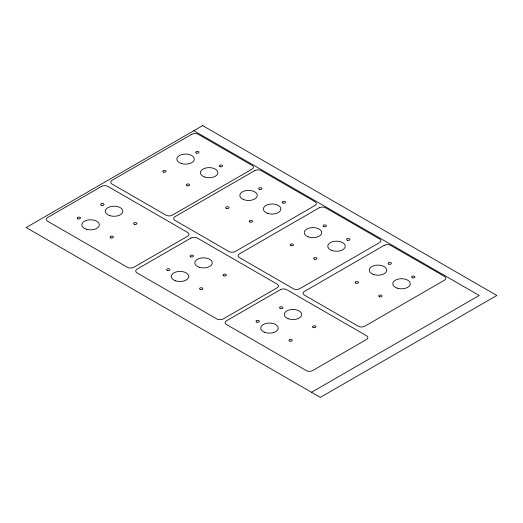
<?xml version="1.0" encoding="UTF-8"?>
<svg xmlns="http://www.w3.org/2000/svg" width="523" height="523" viewBox="0 0 523 523"><rect width="100%" height="100%" fill="white"/><g stroke="black" fill="none" stroke-linecap="round" stroke-linejoin="round"><path stroke-width="0.78" d="M311.512 392.283L479.199 295.469L193.837 130.717M202.663 125.625L26.15 227.531L320.338 397.375L496.85 295.469L202.663 125.625M101.455 186.43L47.619 217.516A4.57 2.641 0 0 0 47.619 221.249L127.351 267.286A4.57 2.641 0 0 0 133.823 267.286L187.659 236.2A4.57 2.641 0 0 0 187.659 232.467L107.928 186.43A4.57 2.641 0 0 0 101.455 186.43M191.778 134.287L112.046 180.317A4.57 2.641 0 0 0 112.046 184.05L165.883 215.136A4.57 2.641 0 0 0 172.355 215.136L252.086 169.106A4.57 2.641 0 0 0 252.086 165.366L198.25 134.287A4.57 2.641 0 0 0 191.778 134.287M254.734 170.635L175.002 216.666A4.57 2.641 0 0 0 175.002 220.399L228.839 251.485A4.57 2.641 0 0 0 235.311 251.485L315.042 205.454A4.57 2.641 0 0 0 315.042 201.715L261.206 170.635A4.57 2.641 0 0 0 254.734 170.635M190.895 238.07L137.059 269.149A4.57 2.641 0 0 0 137.059 272.888L216.79 318.919A4.57 2.641 0 0 0 223.262 318.919L277.098 287.84A4.57 2.641 0 0 0 277.098 284.1L197.367 238.07A4.57 2.641 0 0 0 190.895 238.07M319.161 207.827L239.429 253.864A4.57 2.641 0 0 0 239.436 257.597L293.272 288.683A4.57 2.641 0 0 0 299.744 288.683L379.476 242.652A4.57 2.641 0 0 0 379.476 238.913L325.633 207.827A4.57 2.641 0 0 0 319.167 207.827M280.335 289.709L226.498 320.789A4.57 2.641 0 0 0 226.498 324.528L306.23 370.559A4.57 2.641 0 0 0 312.702 370.559L366.538 339.473A4.57 2.641 0 0 0 366.538 335.74L286.807 289.709A4.57 2.641 0 0 0 280.335 289.709M384.183 245.365L304.451 291.403A4.57 2.641 0 0 0 304.451 295.135L358.288 326.221A4.57 2.641 0 0 0 364.76 326.221L444.491 280.184A4.57 2.641 0 0 0 444.491 276.451L390.655 245.365A4.57 2.641 0 0 0 384.183 245.365M187.123 185.73A1.667 0.961 0 0 0 189.62 184.9A1.667 0.961 0 0 0 187.123 184.07A1.667 0.961 0 0 0 187.123 185.73M163.588 172.145A1.667 0.961 0 0 0 166.085 171.309A1.667 0.961 0 0 0 163.588 170.478A1.667 0.961 0 0 0 163.588 172.145M181.233 163.451A8.734 5.047 0 0 0 194.334 159.084A8.734 5.047 0 0 0 181.233 154.716A8.734 5.047 0 0 0 181.233 163.451M204.768 177.042A8.734 5.047 0 0 0 217.869 172.668A8.734 5.047 0 0 0 204.768 168.301A8.734 5.047 0 0 0 204.768 177.042M196.432 153.082A1.667 0.961 0 0 0 199.028 152.356A1.667 0.961 0 0 0 196.641 151.422A1.667 0.961 0 0 0 196.432 153.082M220.072 166.706A1.667 0.961 0 0 0 222.569 165.876A1.667 0.961 0 0 0 220.072 165.046A1.667 0.961 0 0 0 220.072 166.706M134.457 224.289A1.667 0.961 0 0 0 136.954 223.458A1.667 0.961 0 0 0 134.457 222.628A1.667 0.961 0 0 0 134.457 224.289M110.922 237.88A1.667 0.961 0 0 0 113.419 237.05A1.667 0.961 0 0 0 110.922 236.213A1.667 0.961 0 0 0 110.922 237.88M86.203 229.185A8.734 5.047 0 0 0 99.305 224.818A8.734 5.047 0 0 0 86.203 220.451A8.734 5.047 0 0 0 86.203 229.185M109.738 215.6A8.734 5.047 0 0 0 122.84 211.227A8.734 5.047 0 0 0 109.738 206.86A8.734 5.047 0 0 0 109.738 215.6M77.973 218.856A1.667 0.961 0 0 0 80.47 218.026A1.667 0.961 0 0 0 77.973 217.189A1.667 0.961 0 0 0 77.973 218.856M101.403 205.232A1.667 0.961 0 0 0 103.999 204.506A1.667 0.961 0 0 0 101.612 203.571A1.667 0.961 0 0 0 101.403 205.232M223.896 275.928A1.667 0.961 0 0 0 226.394 275.098A1.667 0.961 0 0 0 223.896 274.261A1.667 0.961 0 0 0 223.896 275.928M200.361 289.513A1.667 0.961 0 0 0 202.859 288.683A1.667 0.961 0 0 0 200.361 287.853A1.667 0.961 0 0 0 200.361 289.513M175.643 280.825A8.734 5.047 0 0 0 188.744 276.458A8.734 5.047 0 0 0 175.643 272.084A8.734 5.047 0 0 0 175.643 280.825M199.178 267.233A8.734 5.047 0 0 0 212.279 262.866A8.734 5.047 0 0 0 199.178 258.499A8.734 5.047 0 0 0 199.178 267.233M167.412 270.496A1.667 0.961 0 0 0 169.91 269.659A1.667 0.961 0 0 0 167.412 268.829A1.667 0.961 0 0 0 167.412 270.496M190.843 256.871A1.667 0.961 0 0 0 193.438 256.139A1.667 0.961 0 0 0 191.052 255.211A1.667 0.961 0 0 0 190.843 256.871M280.282 308.505A1.667 0.961 0 0 0 282.878 307.779A1.667 0.961 0 0 0 280.491 306.844A1.667 0.961 0 0 0 280.282 308.505M256.747 322.096A1.667 0.961 0 0 0 259.343 321.37A1.667 0.961 0 0 0 256.956 320.436A1.667 0.961 0 0 0 256.747 322.096M288.088 318.684A8.734 5.047 0 0 0 301.699 314.866A8.734 5.047 0 0 0 289.167 309.969A8.734 5.047 0 0 0 288.088 318.684M264.553 332.268A8.734 5.047 0 0 0 278.164 328.451A8.734 5.047 0 0 0 265.632 323.554A8.734 5.047 0 0 0 264.553 332.268M289.696 341.12A1.667 0.961 0 0 0 292.292 340.388A1.667 0.961 0 0 0 289.905 339.46A1.667 0.961 0 0 0 289.696 341.12M313.231 327.529A1.667 0.961 0 0 0 315.827 326.803A1.667 0.961 0 0 0 313.44 325.868A1.667 0.961 0 0 0 313.231 327.529M283.028 203.055A1.667 0.961 0 0 0 285.525 202.224A1.667 0.961 0 0 0 283.028 201.394A1.667 0.961 0 0 0 283.028 203.055M259.493 189.47A1.667 0.961 0 0 0 261.99 188.64A1.667 0.961 0 0 0 259.493 187.803A1.667 0.961 0 0 0 259.493 189.47M267.194 213.194A8.734 5.047 0 0 0 280.805 209.377A8.734 5.047 0 0 0 268.273 204.48A8.734 5.047 0 0 0 267.194 213.194M243.659 199.609A8.734 5.047 0 0 0 257.27 195.792A8.734 5.047 0 0 0 244.738 190.895A8.734 5.047 0 0 0 243.659 199.609M226.544 208.494A1.667 0.961 0 0 0 229.041 207.657A1.667 0.961 0 0 0 226.544 206.827A1.667 0.961 0 0 0 226.544 208.494M250.079 222.079A1.667 0.961 0 0 0 252.576 221.249A1.667 0.961 0 0 0 250.079 220.418A1.667 0.961 0 0 0 250.079 222.079M347.357 240.22A1.667 0.961 0 0 0 349.946 239.488A1.667 0.961 0 0 0 347.56 238.56A1.667 0.961 0 0 0 347.357 240.22M323.92 226.668A1.667 0.961 0 0 0 326.417 225.831A1.667 0.961 0 0 0 323.92 225.001A1.667 0.961 0 0 0 323.92 226.668M331.621 250.393A8.734 5.047 0 0 0 345.232 246.575A8.734 5.047 0 0 0 332.7 241.678A8.734 5.047 0 0 0 331.621 250.393M308.086 236.808A8.734 5.047 0 0 0 321.697 232.99A8.734 5.047 0 0 0 309.165 228.093A8.734 5.047 0 0 0 308.086 236.808M290.971 245.692A1.667 0.961 0 0 0 293.468 244.856A1.667 0.961 0 0 0 290.971 244.025A1.667 0.961 0 0 0 290.971 245.692M314.408 259.238A1.667 0.961 0 0 0 316.997 258.512A1.667 0.961 0 0 0 314.611 257.584A1.667 0.961 0 0 0 314.408 259.238M379.423 296.776A1.667 0.961 0 0 0 382.019 296.051A1.667 0.961 0 0 0 379.626 295.116A1.667 0.961 0 0 0 379.423 296.776M355.888 283.191A1.667 0.961 0 0 0 358.484 282.466A1.667 0.961 0 0 0 356.091 281.531A1.667 0.961 0 0 0 355.888 283.191M373.108 274.34A8.734 5.047 0 0 0 386.719 270.528A8.734 5.047 0 0 0 374.187 265.625A8.734 5.047 0 0 0 373.108 274.34M397.166 288.121A8.734 5.047 0 0 0 410.274 283.754A8.734 5.047 0 0 0 397.166 279.387A8.734 5.047 0 0 0 397.166 288.121M388.837 264.167A1.667 0.961 0 0 0 391.433 263.442A1.667 0.961 0 0 0 389.04 262.507A1.667 0.961 0 0 0 388.837 264.167M412.47 277.791A1.667 0.961 0 0 0 414.968 276.961A1.667 0.961 0 0 0 412.47 276.124A1.667 0.961 0 0 0 412.47 277.791"/></g></svg>
